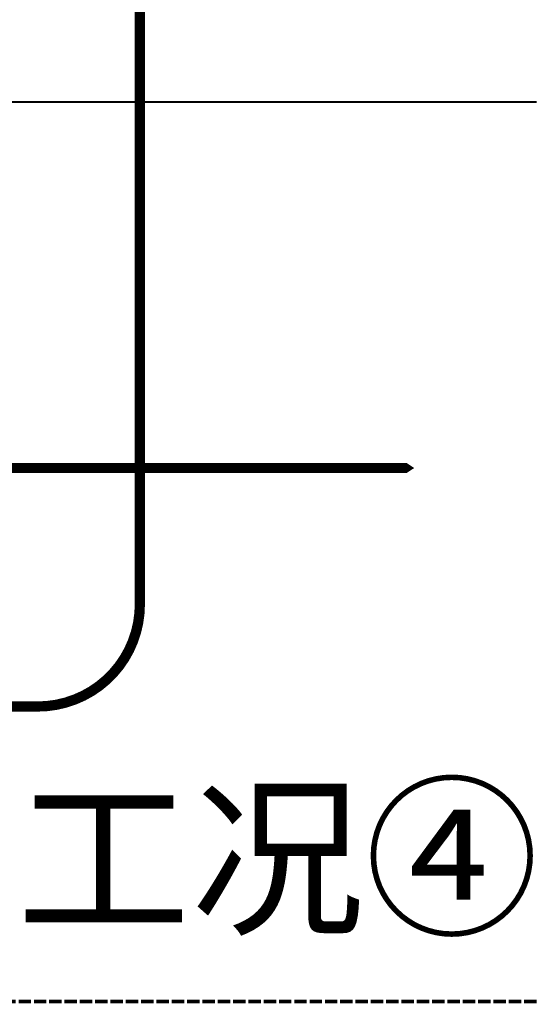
# Model space of a CAD drawing. Header units: millimetres. Extents: x 0 to 119933, y -45162 to 41221.
# Drawn here: x 33293 to 33799, y 722 to 1683 of the extents above; entities that cross this region are included whole.
import ezdxf

# ---------------------------------------------------------------- set-up
doc = ezdxf.new("R2010")
doc.units = ezdxf.units.MM
doc.linetypes.add('ACAD_ISO02W100', pattern=[15, 12, -3])
doc.linetypes.add('CENTER', pattern=[2, 1.25, -0.25, 0.25, -0.25])
doc.layers.get('DEFPOINTS').update_dxf_attribs({"color": 166})
doc.layers.add('F_CONC', color=7, linetype='Continuous')
doc.layers.add('F_DASH', color=8, linetype='ACAD_ISO02W100')
doc.styles.get("Standard").update_dxf_attribs({"font": 'arial.ttf'})

msp = doc.modelspace()

# ---------------------------------------------------------------- linework, layer by layer
at = {"layer": 'DEFPOINTS', "color": 2, "linetype": 'CENTER', "ltscale": 100, "const_width": 10}
msp.add_lwpolyline([(32525.32, 2106.44), (33310.89, 2106.44, -0.414214), (33410.89, 2006.44), (33410.89, 1110.25, -0.414214), (33310.89, 1010.25), (32525.32, 1010.25, -0.414214), (32425.32, 1110.25), (32425.32, 2006.44, -0.414214)], format="xyb", close=True, dxfattribs=at)
at = {"layer": 'DEFPOINTS', "color": 1, "elevation": 0.86}
msp.add_lwpolyline([(33284.83, 1243.66, 10, 10, 0), (33603.26, 1243.66, 100, 0, 0), (33679.62, 1243.66, 0, 0, 0)], format="xyseb", dxfattribs=at)
at = {"layer": 'F_CONC', "color": 5, "elevation": 0.86}
msp.add_lwpolyline([(33799.23, 1601.66), (33067.7, 1601.66), (33067.7, 1601.66), (33067.7, 1601.66), (33067.7, 1601.66), (33067.7, 1601.66), (32310.11, 1601.66)], dxfattribs=at)
at = {"layer": 'F_DASH', "lineweight": 50}
msp.add_line((33799.23, 721.66, 0.86), (32310.11, 721.66, 0.86), dxfattribs=at)

# ---------------------------------------------------------------- texts
at = {"layer": 'DEFPOINTS', "color": 6, "insert": (33290.12, 924.43, 0.03), "char_height": 125, "attachment_point": 1}
msp.add_mtext_dynamic_manual_height_columns('{\\fSimSun|b0|i0|c134|p2;工况④}', width=557.4862, gutter_width=625, heights=[0], dxfattribs=at)

doc.saveas('drawing.dxf')
